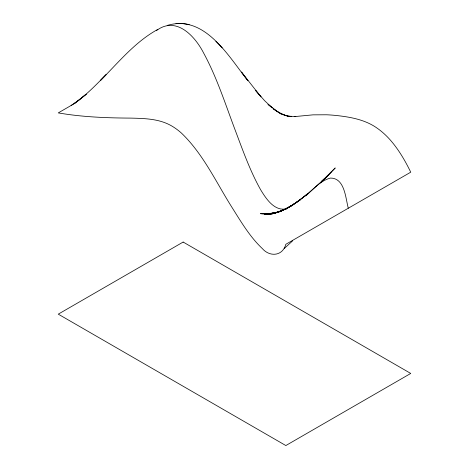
<?xml version="1.0" encoding="UTF-8"?>
<svg xmlns="http://www.w3.org/2000/svg" width="469" height="469" viewBox="0 0 469 469"><rect width="100%" height="100%" fill="white"/><g stroke="black" fill="none" stroke-linecap="round" stroke-linejoin="round"><path stroke-width="0.7" d="M324.302 179.135L335.229 167.949L324.536 178.83M322.672 180.835L320.685 182.898L327.79 175.494M325.152 178.249L331.606 171.543M284.296 248.464L292.633 240.843M328.189 175.095L321.23 181.743L324.97 178.273C312.993 189.294 300.893 200.498 286.688 208.611M305.688 195.936C313.321 189.365 320.221 180.794 330.311 178.085C344.815 177.833 345.542 198.153 348.291 208.236M156.494 30.544C176.326 15.641 195.081 36.283 203.693 53.149C216.889 77.491 225.319 103.977 235.057 129.802C242.749 150.144 249.989 170.827 260.688 189.845C266.175 198.838 274.277 211.367 286.553 208.869M71.124 105.472L78.569 100.43L86.284 94.163L74.196 103.62C85.95 95.33 96.004 84.965 106.023 74.718L100.741 80.193C118.68 62.219 135.242 41.729 157.854 29.371M283.903 209.76L289.953 206.694L300.594 199.601C290.956 206.507 280.456 212.768 268.549 214.556C283.792 212.234 296.543 202.813 308.192 193.31C295.675 203.581 281.347 214.052 264.51 214.374L274.148 213.254L283.452 210.018M288.623 207.48L292.961 204.93M75.052 103.203L58.262 112.9C82.186 117.051 106.492 117.971 130.722 118.106C143.995 118.434 157.942 118.669 169.971 125A52.921 30.555 60 0 1 181.485 133.137C203.599 154.36 216.379 182.904 232.636 208.435C241.465 222.499 250.112 237.05 262.288 248.535C269.751 257.2 282.614 256.256 285.844 244.29L410.738 172.187C405.122 160.644 398.591 149.435 390.079 139.774A55.799 32.214 60 0 0 377.791 128.623C365.879 119.847 350.982 117.098 336.595 115.526A318.164 183.696 60 0 0 326.547 114.782L312.964 114.852L294.256 116.629M289.953 206.694C281.037 211.912 270.818 215.042 260.436 213.671L270.091 213.841L280.087 211.378L283.264 210.03M284.794 209.479L286.143 208.934L276.024 212.692L266.011 213.864L271.932 213.418M167.181 25.455C204.83 14.041 228.526 56.462 247.949 80.785L241.471 72.038L261.004 96.907L255.757 90.64L264.563 100.636L272.301 107.911M276.024 212.692L281.4 211.097M275.625 212.738L279.495 211.636M276.733 212.469L275.496 212.68L280.081 211.595M275.496 212.68L278.228 212.047M276.61 212.486L272.501 213.166L274.898 212.779M273.761 213.119L274.981 212.92L269.452 213.477M182.564 23.462L176.104 23.55L182.564 23.462L189.2 24.564M295.828 116.423L287.943 116.23L279.858 113.439L287.943 116.23L290.721 116.57M291.466 116.576L284.789 115.31L276.687 111.212L273.333 108.878L279.248 112.83M279.424 112.988L267.975 104.329L272.266 107.97M222.218 47.879L215.869 41.278M183.156 242.051L58.262 314.154L285.844 445.55L410.738 373.441L183.156 242.051"/></g></svg>
